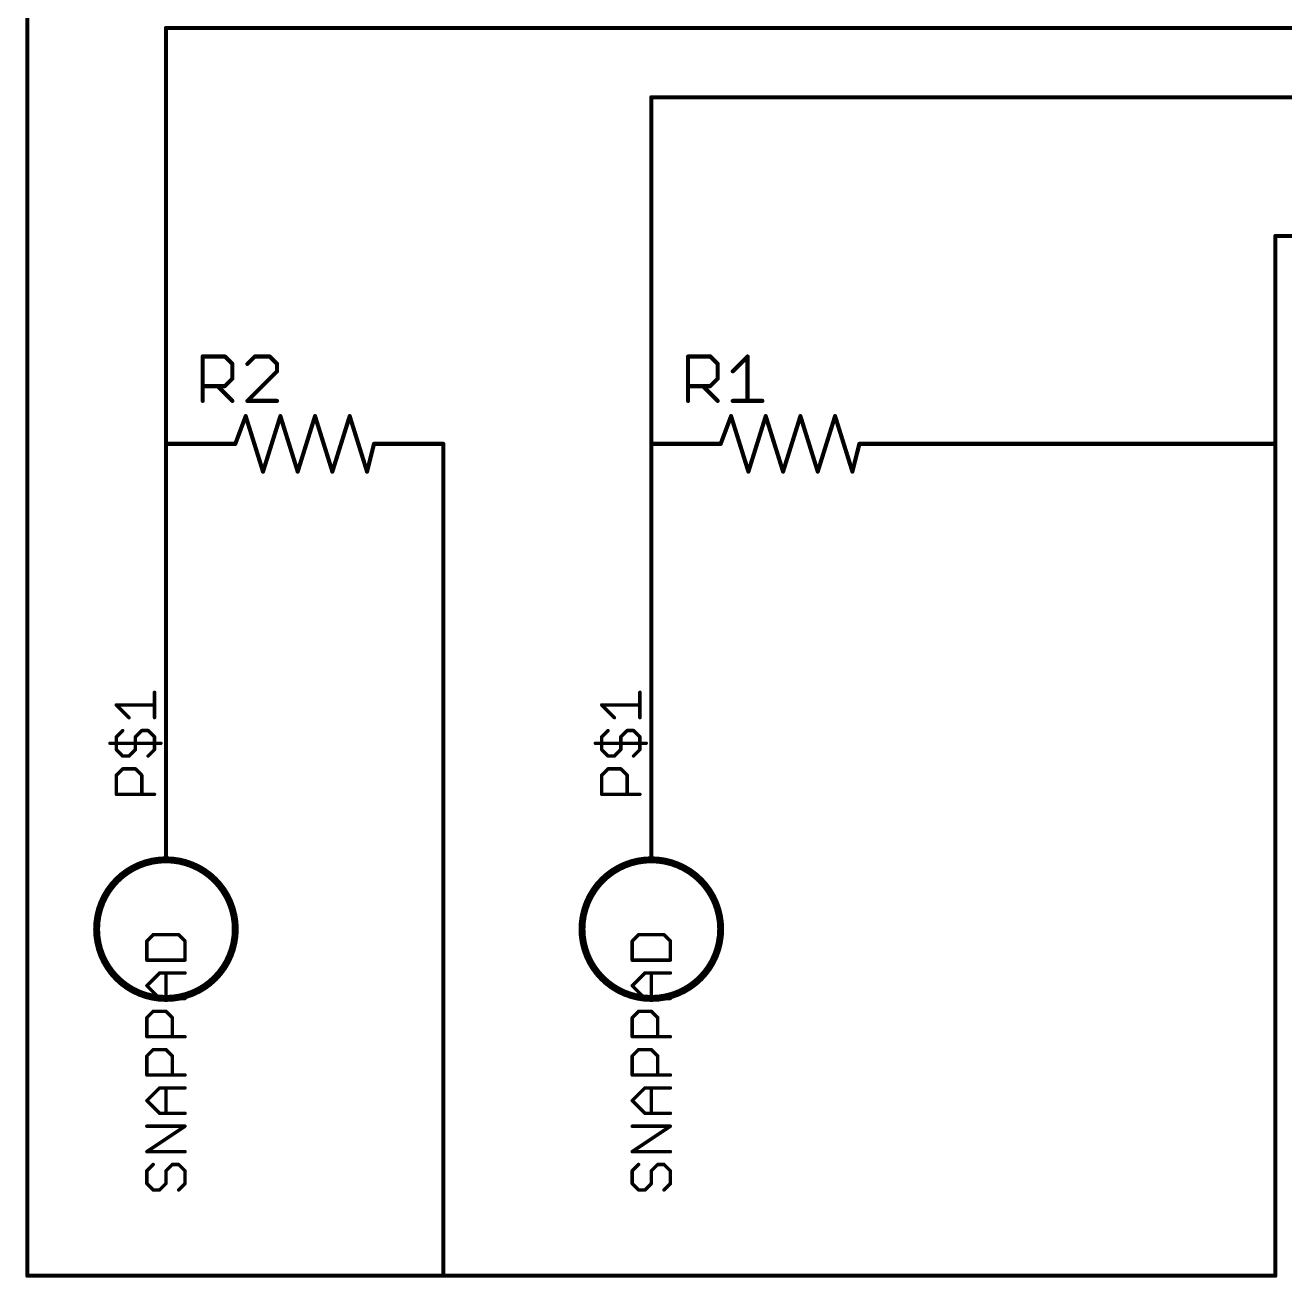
# Model space of a CAD drawing. Extents: x -18 to 94, y 13 to 106.
# Drawn here: x -17.86 to 28.29, y 12.62 to 58.52 of the extents above; entities that cross this region are included whole.
import ezdxf

# ---------------------------------------------------------------- set-up
doc = ezdxf.new("R2010")
doc.units = 0
for name, color, linetype in [('91', 94, 'CONTINUOUS'), ('94', 14, 'CONTINUOUS'), ('95', 251, 'CONTINUOUS')]:
    doc.layers.add(name, color=color, linetype=linetype)

msp = doc.modelspace()

# ---------------------------------------------------------------- linework, layer by layer
at = {"layer": '91', "const_width": 0.1524}
for points in [[(-17.78, 12.7), (-17.78, 63.5)], [(-12.7, 43.18), (-12.7, 58.42)], [(-12.7, 58.42), (48.26, 58.42)], [(5.08, 43.18), (5.08, 55.88)], [(5.08, 55.88), (48.26, 55.88)], [(48.26, 50.8), (27.94, 50.8)], [(27.94, 50.8), (27.94, 43.18)], [(-12.7, 33.02), (-12.7, 43.18)], [(-2.54, 12.7), (-2.54, 43.18)], [(5.08, 33.02), (5.08, 43.18)], [(27.94, 43.18), (15.24, 43.18)], [(27.94, 43.18), (27.94, 12.7)], [(-12.7, 33.02), (-12.7, 27.94)], [(5.08, 33.02), (5.08, 27.94)], [(-2.54, 12.7), (-17.78, 12.7)], [(27.94, 12.7), (-2.54, 12.7)]]:
    msp.add_lwpolyline(points, dxfattribs=at)
at = {"layer": '91', "const_width": 0.0762}
for points in [[(-12.6619, 58.42, 1), (-12.7381, 58.42)], [(-12.7, 58.4581, 1), (-12.7, 58.3819)], [(5.1181, 55.88, 1), (5.0419, 55.88)], [(5.08, 55.9181, 1), (5.08, 55.8419)], [(27.94, 50.8381, 1), (27.94, 50.7619)], [(27.9781, 50.8, 1), (27.9019, 50.8)], [(-12.6619, 43.18, 1), (-12.7381, 43.18)], [(-12.7381, 43.18, 1), (-12.6619, 43.18)], [(-2.5019, 43.18, 1), (-2.5781, 43.18)], [(5.1181, 43.18, 1), (5.0419, 43.18)], [(5.0419, 43.18, 1), (5.1181, 43.18)], [(15.24, 43.2181, 1), (15.24, 43.1419)], [(27.9781, 43.18, 1), (27.9019, 43.18)], [(27.9019, 43.18, 1), (27.9781, 43.18)], [(27.94, 43.1419, 1), (27.94, 43.2181)], [(-12.6619, 33.02, 1), (-12.7381, 33.02)], [(-12.7381, 33.02, 1), (-12.6619, 33.02)], [(5.1181, 33.02, 1), (5.0419, 33.02)], [(5.0419, 33.02, 1), (5.1181, 33.02)], [(-12.7381, 27.94, 1), (-12.6619, 27.94)], [(5.0419, 27.94, 1), (5.1181, 27.94)], [(-17.78, 12.7381, 1), (-17.78, 12.6619)], [(-17.8181, 12.7, 1), (-17.7419, 12.7)], [(-2.54, 12.7381, 1), (-2.54, 12.6619)], [(-2.5781, 12.7, 1), (-2.5019, 12.7)], [(-2.54, 12.6619, 1), (-2.54, 12.7381)], [(27.9019, 12.7, 1), (27.9781, 12.7)], [(27.94, 12.6619, 1), (27.94, 12.7381)]]:
    msp.add_lwpolyline(points, format="xyb", dxfattribs=at)
at = {"layer": '94', "const_width": 0.1524}
for points in [[(-10.16, 43.18), (-9.779, 44.196)], [(-9.779, 44.196), (-9.144, 42.164)], [(-9.144, 42.164), (-8.509, 44.196)], [(-8.509, 44.196), (-7.874, 42.164)], [(-7.874, 42.164), (-7.239, 44.196)], [(-7.239, 44.196), (-6.604, 42.164)], [(-6.604, 42.164), (-5.969, 44.196)], [(-5.969, 44.196), (-5.334, 42.164)], [(7.62, 43.18), (8.001, 44.196)], [(8.001, 44.196), (8.636, 42.164)], [(8.636, 42.164), (9.271, 44.196)], [(9.271, 44.196), (9.906, 42.164)], [(9.906, 42.164), (10.541, 44.196)], [(10.541, 44.196), (11.176, 42.164)], [(11.176, 42.164), (11.811, 44.196)], [(11.811, 44.196), (12.446, 42.164)], [(-12.7, 43.18), (-10.16, 43.18)], [(-5.334, 42.164), (-5.08, 43.18)], [(-2.54, 43.18), (-5.08, 43.18)], [(5.08, 43.18), (7.62, 43.18)], [(12.446, 42.164), (12.7, 43.18)], [(15.24, 43.18), (12.7, 43.18)], [(-12.7, 33.02), (-12.7, 27.94)], [(5.08, 33.02), (5.08, 27.94)]]:
    msp.add_lwpolyline(points, dxfattribs=at)
at = {"layer": '94'}
for points, const_width in [([(-9.7426, 44.2074, 1), (-9.8154, 44.1846)], 0.0762), ([(-9.7433, 44.1826, 1), (-9.8147, 44.2094)], 0.0762), ([(-8.4726, 44.2074, 1), (-8.5454, 44.1846)], 0.0762), ([(-8.4726, 44.1846, 1), (-8.5454, 44.2074)], 0.0762), ([(-7.2026, 44.2074, 1), (-7.2754, 44.1846)], 0.0762), ([(-7.2026, 44.1846, 1), (-7.2754, 44.2074)], 0.0762), ([(-5.9326, 44.2074, 1), (-6.0054, 44.1846)], 0.0762), ([(-5.9326, 44.1846, 1), (-6.0054, 44.2074)], 0.0762), ([(8.0374, 44.2074, 1), (7.9646, 44.1846)], 0.0762), ([(8.0367, 44.1826, 1), (7.9653, 44.2094)], 0.0762), ([(9.3074, 44.2074, 1), (9.2346, 44.1846)], 0.0762), ([(9.3074, 44.1846, 1), (9.2346, 44.2074)], 0.0762), ([(10.5774, 44.2074, 1), (10.5046, 44.1846)], 0.0762), ([(10.5774, 44.1846, 1), (10.5046, 44.2074)], 0.0762), ([(11.8474, 44.2074, 1), (11.7746, 44.1846)], 0.0762), ([(11.8474, 44.1846, 1), (11.7746, 44.2074)], 0.0762), ([(-12.7, 43.2181, 1), (-12.7, 43.1419)], 0.0762), ([(-10.1957, 43.1934, 1), (-10.1243, 43.1666)], 0.0762), ([(-10.16, 43.1419, 1), (-10.16, 43.2181)], 0.0762), ([(-5.08, 43.2181, 1), (-5.08, 43.1419)], 0.0762), ([(-5.043, 43.1708, 1), (-5.117, 43.1892)], 0.0762), ([(-2.54, 43.1419, 1), (-2.54, 43.2181)], 0.0762), ([(5.08, 43.2181, 1), (5.08, 43.1419)], 0.0762), ([(7.5843, 43.1934, 1), (7.6557, 43.1666)], 0.0762), ([(7.62, 43.1419, 1), (7.62, 43.2181)], 0.0762), ([(12.7, 43.2181, 1), (12.7, 43.1419)], 0.0762), ([(12.737, 43.1708, 1), (12.663, 43.1892)], 0.0762), ([(15.24, 43.1419, 1), (15.24, 43.2181)], 0.0762), ([(-9.1804, 42.1754, 1), (-9.1076, 42.1526)], 0.0762), ([(-9.1804, 42.1526, 1), (-9.1076, 42.1754)], 0.0762), ([(-7.9104, 42.1754, 1), (-7.8376, 42.1526)], 0.0762), ([(-7.9104, 42.1526, 1), (-7.8376, 42.1754)], 0.0762), ([(-6.6404, 42.1754, 1), (-6.5676, 42.1526)], 0.0762), ([(-6.6404, 42.1526, 1), (-6.5676, 42.1754)], 0.0762), ([(-5.371, 42.1732, 1), (-5.297, 42.1548)], 0.0762), ([(-5.3704, 42.1526, 1), (-5.2976, 42.1754)], 0.0762), ([(8.5996, 42.1754, 1), (8.6724, 42.1526)], 0.0762), ([(8.5996, 42.1526, 1), (8.6724, 42.1754)], 0.0762), ([(9.8696, 42.1754, 1), (9.9424, 42.1526)], 0.0762), ([(9.8696, 42.1526, 1), (9.9424, 42.1754)], 0.0762), ([(11.1396, 42.1754, 1), (11.2124, 42.1526)], 0.0762), ([(11.1396, 42.1526, 1), (11.2124, 42.1754)], 0.0762), ([(12.409, 42.1732, 1), (12.483, 42.1548)], 0.0762), ([(12.4096, 42.1526, 1), (12.4824, 42.1754)], 0.0762), ([(-12.6619, 33.02, 1), (-12.7381, 33.02)], 0.0762), ([(5.1181, 33.02, 1), (5.0419, 33.02)], 0.0762), ([(-12.7, 27.94, 0.4142), (-15.24, 25.4)], 0.254), ([(-10.16, 25.4, 0.4142), (-12.7, 27.94)], 0.254), ([(-12.7, 28.0035, 1), (-12.7, 27.8765)], 0.127), ([(-12.7381, 27.94, 1), (-12.6619, 27.94)], 0.0762), ([(-12.7, 27.8765, 1), (-12.7, 28.0035)], 0.127), ([(5.08, 27.94, 0.4142), (2.54, 25.4)], 0.254), ([(7.62, 25.4, 0.4142), (5.08, 27.94)], 0.254), ([(5.08, 28.0035, 1), (5.08, 27.8765)], 0.127), ([(5.0419, 27.94, 1), (5.1181, 27.94)], 0.0762), ([(5.08, 27.8765, 1), (5.08, 28.0035)], 0.127), ([(-15.24, 25.4, 0.4142), (-12.7, 22.86)], 0.254), ([(-15.1765, 25.4, 1), (-15.3035, 25.4)], 0.127), ([(-15.3035, 25.4, 1), (-15.1765, 25.4)], 0.127), ([(-12.7, 22.86, 0.4142), (-10.16, 25.4)], 0.254), ([(-10.0965, 25.4, 1), (-10.2235, 25.4)], 0.127), ([(-10.2235, 25.4, 1), (-10.0965, 25.4)], 0.127), ([(2.54, 25.4, 0.4142), (5.08, 22.86)], 0.254), ([(2.6035, 25.4, 1), (2.4765, 25.4)], 0.127), ([(2.4765, 25.4, 1), (2.6035, 25.4)], 0.127), ([(5.08, 22.86, 0.4142), (7.62, 25.4)], 0.254), ([(7.6835, 25.4, 1), (7.5565, 25.4)], 0.127), ([(7.5565, 25.4, 1), (7.6835, 25.4)], 0.127), ([(-12.7, 22.9235, 1), (-12.7, 22.7965)], 0.127), ([(-12.7, 22.7965, 1), (-12.7, 22.9235)], 0.127), ([(5.08, 22.9235, 1), (5.08, 22.7965)], 0.127), ([(5.08, 22.7965, 1), (5.08, 22.9235)], 0.127)]:
    msp.add_lwpolyline(points, format="xyb", dxfattribs=dict(at, const_width=const_width))
at = {"layer": '95'}
for points, const_width in [([(-11.3538, 44.7548), (-11.3538, 46.3818)], 0.1524), ([(-11.3538, 46.3818), (-10.5403, 46.3818)], 0.1524), ([(-10.5403, 46.3818), (-10.2691, 46.1106)], 0.1524), ([(-10.2691, 46.1106), (-10.2691, 45.5683)], 0.1524), ([(-9.4455, 46.3818), (-9.7166, 46.1106)], 0.1524), ([(-8.9032, 46.3818), (-9.4455, 46.3818)], 0.1524), ([(-8.632, 46.1106), (-8.9032, 46.3818)], 0.1524), ([(-8.632, 45.8395), (-8.632, 46.1106)], 0.1524), ([(6.4262, 44.7548), (6.4262, 46.3818)], 0.1524), ([(6.4262, 46.3818), (7.2397, 46.3818)], 0.1524), ([(7.2397, 46.3818), (7.5109, 46.1106)], 0.1524), ([(7.5109, 46.1106), (7.5109, 45.5683)], 0.1524), ([(8.0634, 45.8395), (8.6057, 46.3818)], 0.1524), ([(8.6057, 46.3818), (8.6057, 44.7548)], 0.1524), ([(-9.7166, 44.7548), (-8.632, 45.8395)], 0.1524), ([(-10.5403, 45.2971), (-11.3538, 45.2971)], 0.1524), ([(-10.8115, 45.2971), (-10.2691, 44.7548)], 0.1524), ([(-10.2691, 45.5683), (-10.5403, 45.2971)], 0.1524), ([(7.2397, 45.2971), (6.4262, 45.2971)], 0.1524), ([(6.9685, 45.2971), (7.5109, 44.7548)], 0.1524), ([(7.5109, 45.5683), (7.2397, 45.2971)], 0.1524), ([(-8.632, 44.7548), (-9.7166, 44.7548)], 0.1524), ([(8.0634, 44.7548), (9.148, 44.7548)], 0.1524), ([(-13.1191, 33.1469), (-13.1191, 34.079)], 0.127), ([(4.6609, 33.1469), (4.6609, 34.079)], 0.127), ([(-14.0512, 33.1469), (-14.5173, 33.6129)], 0.127), ([(-14.5173, 33.6129), (-13.1191, 33.6129)], 0.127), ([(3.7288, 33.1469), (3.2627, 33.6129)], 0.127), ([(3.2627, 33.6129), (4.6609, 33.6129)], 0.127), ([(-14.5173, 32.4427), (-14.2843, 32.6757)], 0.127), ([(-14.5173, 31.9766), (-14.5173, 32.4427)], 0.127), ([(-13.5852, 32.6757), (-13.8182, 32.4427)], 0.127), ([(-13.8182, 32.4427), (-13.8182, 31.9766)], 0.127), ([(-13.3521, 32.6757), (-13.5852, 32.6757)], 0.127), ([(-13.1191, 32.4427), (-13.3521, 32.6757)], 0.127), ([(-13.1191, 31.9766), (-13.1191, 32.4427)], 0.127), ([(3.2627, 32.4427), (3.4957, 32.6757)], 0.127), ([(3.2627, 31.9766), (3.2627, 32.4427)], 0.127), ([(4.1948, 32.6757), (3.9618, 32.4427)], 0.127), ([(3.9618, 32.4427), (3.9618, 31.9766)], 0.127), ([(4.4279, 32.6757), (4.1948, 32.6757)], 0.127), ([(4.6609, 32.4427), (4.4279, 32.6757)], 0.127), ([(4.6609, 31.9766), (4.6609, 32.4427)], 0.127), ([(-14.7503, 32.2096), (-12.8861, 32.2096)], 0.127), ([(-14.2843, 31.7436), (-14.5173, 31.9766)], 0.127), ([(-13.8182, 31.9766), (-14.0512, 31.7436)], 0.127), ([(-13.3521, 31.7436), (-13.1191, 31.9766)], 0.127), ([(3.0297, 32.2096), (4.8939, 32.2096)], 0.127), ([(3.4957, 31.7436), (3.2627, 31.9766)], 0.127), ([(3.9618, 31.9766), (3.7288, 31.7436)], 0.127), ([(4.4279, 31.7436), (4.6609, 31.9766)], 0.127), ([(-14.0512, 31.7436), (-14.2843, 31.7436)], 0.127), ([(3.7288, 31.7436), (3.4957, 31.7436)], 0.127), ([(-14.5173, 31.0394), (-14.2843, 31.2724)], 0.127), ([(-14.5173, 30.3403), (-14.5173, 31.0394)], 0.127), ([(-14.2843, 31.2724), (-13.8182, 31.2724)], 0.127), ([(-13.8182, 31.2724), (-13.5852, 31.0394)], 0.127), ([(-13.5852, 31.0394), (-13.5852, 30.3403)], 0.127), ([(3.2627, 31.0394), (3.4957, 31.2724)], 0.127), ([(3.2627, 30.3403), (3.2627, 31.0394)], 0.127), ([(3.4957, 31.2724), (3.9618, 31.2724)], 0.127), ([(3.9618, 31.2724), (4.1948, 31.0394)], 0.127), ([(4.1948, 31.0394), (4.1948, 30.3403)], 0.127), ([(-13.1191, 30.3403), (-14.5173, 30.3403)], 0.127), ([(4.6609, 30.3403), (3.2627, 30.3403)], 0.127), ([(-13.1667, 25.1955), (-13.3997, 24.9625)], 0.127), ([(-13.3997, 24.9625), (-13.3997, 24.2634)], 0.127), ([(-12.2345, 25.1955), (-13.1667, 25.1955)], 0.127), ([(-12.0015, 24.9625), (-12.2345, 25.1955)], 0.127), ([(-12.0015, 24.2634), (-12.0015, 24.9625)], 0.127), ([(4.6133, 25.1955), (4.3803, 24.9625)], 0.127), ([(4.3803, 24.9625), (4.3803, 24.2634)], 0.127), ([(5.5455, 25.1955), (4.6133, 25.1955)], 0.127), ([(5.7785, 24.9625), (5.5455, 25.1955)], 0.127), ([(5.7785, 24.2634), (5.7785, 24.9625)], 0.127), ([(-13.3997, 24.2634), (-12.0015, 24.2634)], 0.127), ([(4.3803, 24.2634), (5.7785, 24.2634)], 0.127), ([(-13.3997, 23.3262), (-12.9336, 23.7923)], 0.127), ([(-12.9336, 23.7923), (-12.0015, 23.7923)], 0.127), ([(-12.7006, 22.8601), (-12.7006, 23.7923)], 0.127), ([(4.3803, 23.3262), (4.8464, 23.7923)], 0.127), ([(4.8464, 23.7923), (5.7785, 23.7923)], 0.127), ([(5.0794, 22.8601), (5.0794, 23.7923)], 0.127), ([(-12.9336, 22.8601), (-13.3997, 23.3262)], 0.127), ([(4.8464, 22.8601), (4.3803, 23.3262)], 0.127), ([(-12.0015, 22.8601), (-12.9336, 22.8601)], 0.127), ([(5.7785, 22.8601), (4.8464, 22.8601)], 0.127), ([(-13.3997, 22.156), (-13.1667, 22.389)], 0.127), ([(-13.3997, 21.4569), (-13.3997, 22.156)], 0.127), ([(-13.1667, 22.389), (-12.7006, 22.389)], 0.127), ([(-12.7006, 22.389), (-12.4676, 22.156)], 0.127), ([(-12.4676, 22.156), (-12.4676, 21.4569)], 0.127), ([(4.3803, 22.156), (4.6133, 22.389)], 0.127), ([(4.3803, 21.4569), (4.3803, 22.156)], 0.127), ([(4.6133, 22.389), (5.0794, 22.389)], 0.127), ([(5.0794, 22.389), (5.3124, 22.156)], 0.127), ([(5.3124, 22.156), (5.3124, 21.4569)], 0.127), ([(-12.0015, 21.4569), (-13.3997, 21.4569)], 0.127), ([(5.7785, 21.4569), (4.3803, 21.4569)], 0.127), ([(-13.3997, 20.7527), (-13.1667, 20.9857)], 0.127), ([(-13.3997, 20.0536), (-13.3997, 20.7527)], 0.127), ([(-13.1667, 20.9857), (-12.7006, 20.9857)], 0.127), ([(-12.7006, 20.9857), (-12.4676, 20.7527)], 0.127), ([(-12.4676, 20.7527), (-12.4676, 20.0536)], 0.127), ([(4.3803, 20.7527), (4.6133, 20.9857)], 0.127), ([(4.3803, 20.0536), (4.3803, 20.7527)], 0.127), ([(4.6133, 20.9857), (5.0794, 20.9857)], 0.127), ([(5.0794, 20.9857), (5.3124, 20.7527)], 0.127), ([(5.3124, 20.7527), (5.3124, 20.0536)], 0.127), ([(-12.0015, 20.0536), (-13.3997, 20.0536)], 0.127), ([(5.7785, 20.0536), (4.3803, 20.0536)], 0.127), ([(-13.3997, 19.1164), (-12.9336, 19.5824)], 0.127), ([(-12.9336, 19.5824), (-12.0015, 19.5824)], 0.127), ([(-12.7006, 18.6503), (-12.7006, 19.5824)], 0.127), ([(4.3803, 19.1164), (4.8464, 19.5824)], 0.127), ([(4.8464, 19.5824), (5.7785, 19.5824)], 0.127), ([(5.0794, 18.6503), (5.0794, 19.5824)], 0.127), ([(-12.9336, 18.6503), (-13.3997, 19.1164)], 0.127), ([(4.8464, 18.6503), (4.3803, 19.1164)], 0.127), ([(-12.0015, 18.6503), (-12.9336, 18.6503)], 0.127), ([(5.7785, 18.6503), (4.8464, 18.6503)], 0.127), ([(-13.3997, 17.247), (-12.0015, 18.1792)], 0.127), ([(-12.0015, 18.1792), (-13.3997, 18.1792)], 0.127), ([(4.3803, 17.247), (5.7785, 18.1792)], 0.127), ([(5.7785, 18.1792), (4.3803, 18.1792)], 0.127), ([(-12.0015, 17.247), (-13.3997, 17.247)], 0.127), ([(5.7785, 17.247), (4.3803, 17.247)], 0.127), ([(-13.1667, 16.7759), (-13.3997, 16.5428)], 0.127), ([(-12.7006, 16.5428), (-12.4676, 16.7759)], 0.127), ([(-12.4676, 16.7759), (-12.2345, 16.7759)], 0.127), ([(-12.2345, 16.7759), (-12.0015, 16.5428)], 0.127), ([(4.6133, 16.7759), (4.3803, 16.5428)], 0.127), ([(5.0794, 16.5428), (5.3124, 16.7759)], 0.127), ([(5.3124, 16.7759), (5.5455, 16.7759)], 0.127), ([(5.5455, 16.7759), (5.7785, 16.5428)], 0.127), ([(-13.3997, 16.5428), (-13.3997, 16.0768)], 0.127), ([(-12.7006, 16.0768), (-12.7006, 16.5428)], 0.127), ([(-12.0015, 16.5428), (-12.0015, 16.0768)], 0.127), ([(4.3803, 16.5428), (4.3803, 16.0768)], 0.127), ([(5.0794, 16.0768), (5.0794, 16.5428)], 0.127), ([(5.7785, 16.5428), (5.7785, 16.0768)], 0.127), ([(-13.3997, 16.0768), (-13.1667, 15.8437)], 0.127), ([(-13.1667, 15.8437), (-12.9336, 15.8437)], 0.127), ([(-12.9336, 15.8437), (-12.7006, 16.0768)], 0.127), ([(-12.0015, 16.0768), (-12.2345, 15.8437)], 0.127), ([(4.3803, 16.0768), (4.6133, 15.8437)], 0.127), ([(4.6133, 15.8437), (4.8464, 15.8437)], 0.127), ([(4.8464, 15.8437), (5.0794, 16.0768)], 0.127), ([(5.7785, 16.0768), (5.5455, 15.8437)], 0.127)]:
    msp.add_lwpolyline(points, dxfattribs=dict(at, const_width=const_width))
for points, const_width in [([(-11.3157, 46.3818, 1), (-11.3919, 46.3818)], 0.0762), ([(-11.3538, 46.4199, 1), (-11.3538, 46.3437)], 0.0762), ([(-10.5134, 46.4087, 1), (-10.5672, 46.3548)], 0.0762), ([(-10.5403, 46.3437, 1), (-10.5403, 46.4199)], 0.0762), ([(-10.231, 46.1106, 1), (-10.3072, 46.1106)], 0.0762), ([(-10.2961, 46.0837, 1), (-10.2422, 46.1376)], 0.0762), ([(-9.7436, 46.1376, 1), (-9.6897, 46.0837)], 0.0762), ([(-9.4455, 46.4199, 1), (-9.4455, 46.3437)], 0.0762), ([(-9.4185, 46.3548, 1), (-9.4724, 46.4087)], 0.0762), ([(-8.8762, 46.4087, 1), (-8.9301, 46.3548)], 0.0762), ([(-8.9032, 46.3437, 1), (-8.9032, 46.4199)], 0.0762), ([(-8.5939, 46.1106, 1), (-8.6701, 46.1106)], 0.0762), ([(-8.6589, 46.0837, 1), (-8.605, 46.1376)], 0.0762), ([(6.4643, 46.3818, 1), (6.3881, 46.3818)], 0.0762), ([(6.4262, 46.4199, 1), (6.4262, 46.3437)], 0.0762), ([(7.2666, 46.4087, 1), (7.2128, 46.3548)], 0.0762), ([(7.2397, 46.3437, 1), (7.2397, 46.4199)], 0.0762), ([(7.549, 46.1106, 1), (7.4728, 46.1106)], 0.0762), ([(7.4839, 46.0837, 1), (7.5378, 46.1376)], 0.0762), ([(8.6438, 46.3818, 1), (8.5676, 46.3818)], 0.0762), ([(8.6326, 46.3548, 1), (8.5787, 46.4087)], 0.0762), ([(-8.6701, 45.8395, 1), (-8.5939, 45.8395)], 0.0762), ([(-8.605, 45.8125, 1), (-8.6589, 45.8664)], 0.0762), ([(8.0364, 45.8664, 1), (8.0903, 45.8125)], 0.0762), ([(-11.3538, 45.3352, 1), (-11.3538, 45.259)], 0.0762), ([(-10.7845, 45.3241, 1), (-10.8384, 45.2702)], 0.0762), ([(-10.5672, 45.3241, 1), (-10.5134, 45.2702)], 0.0762), ([(-10.5403, 45.259, 1), (-10.5403, 45.3352)], 0.0762), ([(-10.3072, 45.5683, 1), (-10.231, 45.5683)], 0.0762), ([(-10.2422, 45.5414, 1), (-10.2961, 45.5952)], 0.0762), ([(6.4262, 45.3352, 1), (6.4262, 45.259)], 0.0762), ([(6.9955, 45.3241, 1), (6.9416, 45.2702)], 0.0762), ([(7.2128, 45.3241, 1), (7.2666, 45.2702)], 0.0762), ([(7.2397, 45.259, 1), (7.2397, 45.3352)], 0.0762), ([(7.4728, 45.5683, 1), (7.549, 45.5683)], 0.0762), ([(7.5378, 45.5414, 1), (7.4839, 45.5952)], 0.0762), ([(-11.3919, 44.7548, 1), (-11.3157, 44.7548)], 0.0762), ([(-10.2961, 44.7279, 1), (-10.2422, 44.7817)], 0.0762), ([(-9.7166, 44.7929, 1), (-9.7166, 44.7167)], 0.0762), ([(-9.7436, 44.7817, 1), (-9.6897, 44.7279)], 0.0762), ([(-8.632, 44.7167, 1), (-8.632, 44.7929)], 0.0762), ([(6.3881, 44.7548, 1), (6.4643, 44.7548)], 0.0762), ([(7.4839, 44.7279, 1), (7.5378, 44.7817)], 0.0762), ([(8.0634, 44.7929, 1), (8.0634, 44.7167)], 0.0762), ([(8.5676, 44.7548, 1), (8.6438, 44.7548)], 0.0762), ([(9.148, 44.7167, 1), (9.148, 44.7929)], 0.0762), ([(-13.0874, 34.079, 1), (-13.1509, 34.079)], 0.0635), ([(4.6926, 34.079, 1), (4.6292, 34.079)], 0.0635), ([(-14.5173, 33.6447, 1), (-14.5173, 33.5812)], 0.0635), ([(-14.4948, 33.6354, 1), (-14.5397, 33.5905)], 0.0635), ([(-13.1191, 33.5812, 1), (-13.1191, 33.6447)], 0.0635), ([(3.2627, 33.6447, 1), (3.2627, 33.5812)], 0.0635), ([(3.2852, 33.6354, 1), (3.2403, 33.5905)], 0.0635), ([(4.6609, 33.5812, 1), (4.6609, 33.6447)], 0.0635), ([(-14.0737, 33.1244, 1), (-14.0288, 33.1693)], 0.0635), ([(-13.1509, 33.1469, 1), (-13.0874, 33.1469)], 0.0635), ([(3.7063, 33.1244, 1), (3.7512, 33.1693)], 0.0635), ([(4.6292, 33.1469, 1), (4.6926, 33.1469)], 0.0635), ([(-14.4855, 32.4427, 1), (-14.549, 32.4427)], 0.0635), ([(-14.5397, 32.4651, 1), (-14.4948, 32.4202)], 0.0635), ([(-14.2618, 32.6533, 1), (-14.3067, 32.6982)], 0.0635), ([(-13.7864, 32.4427, 1), (-13.8499, 32.4427)], 0.0635), ([(-13.8406, 32.4651, 1), (-13.7957, 32.4202)], 0.0635), ([(-13.5852, 32.7075, 1), (-13.5852, 32.644)], 0.0635), ([(-13.5627, 32.6533, 1), (-13.6076, 32.6982)], 0.0635), ([(-13.3297, 32.6982, 1), (-13.3746, 32.6533)], 0.0635), ([(-13.3521, 32.644, 1), (-13.3521, 32.7075)], 0.0635), ([(-13.0874, 32.4427, 1), (-13.1509, 32.4427)], 0.0635), ([(-13.1416, 32.4202, 1), (-13.0966, 32.4651)], 0.0635), ([(3.2945, 32.4427, 1), (3.231, 32.4427)], 0.0635), ([(3.2403, 32.4651, 1), (3.2852, 32.4202)], 0.0635), ([(3.5182, 32.6533, 1), (3.4733, 32.6982)], 0.0635), ([(3.9936, 32.4427, 1), (3.9301, 32.4427)], 0.0635), ([(3.9394, 32.4651, 1), (3.9843, 32.4202)], 0.0635), ([(4.1948, 32.7075, 1), (4.1948, 32.644)], 0.0635), ([(4.2173, 32.6533, 1), (4.1724, 32.6982)], 0.0635), ([(4.4503, 32.6982, 1), (4.4054, 32.6533)], 0.0635), ([(4.4279, 32.644, 1), (4.4279, 32.7075)], 0.0635), ([(4.6926, 32.4427, 1), (4.6292, 32.4427)], 0.0635), ([(4.6384, 32.4202, 1), (4.6834, 32.4651)], 0.0635), ([(-14.7503, 32.2414, 1), (-14.7503, 32.1779)], 0.0635), ([(-14.549, 31.9766, 1), (-14.4855, 31.9766)], 0.0635), ([(-14.4948, 31.9991, 1), (-14.5397, 31.9542)], 0.0635), ([(-13.8499, 31.9766, 1), (-13.7864, 31.9766)], 0.0635), ([(-13.7957, 31.9542, 1), (-13.8406, 31.9991)], 0.0635), ([(-13.1509, 31.9766, 1), (-13.0874, 31.9766)], 0.0635), ([(-13.0966, 31.9542, 1), (-13.1416, 31.9991)], 0.0635), ([(-12.8861, 32.1779, 1), (-12.8861, 32.2414)], 0.0635), ([(3.0297, 32.2414, 1), (3.0297, 32.1779)], 0.0635), ([(3.231, 31.9766, 1), (3.2945, 31.9766)], 0.0635), ([(3.2852, 31.9991, 1), (3.2403, 31.9542)], 0.0635), ([(3.9301, 31.9766, 1), (3.9936, 31.9766)], 0.0635), ([(3.9843, 31.9542, 1), (3.9394, 31.9991)], 0.0635), ([(4.6292, 31.9766, 1), (4.6926, 31.9766)], 0.0635), ([(4.6834, 31.9542, 1), (4.6384, 31.9991)], 0.0635), ([(4.8939, 32.1779, 1), (4.8939, 32.2414)], 0.0635), ([(-14.2843, 31.7753, 1), (-14.2843, 31.7118)], 0.0635), ([(-14.3067, 31.7211, 1), (-14.2618, 31.766)], 0.0635), ([(-14.0737, 31.766, 1), (-14.0288, 31.7211)], 0.0635), ([(-14.0512, 31.7118, 1), (-14.0512, 31.7753)], 0.0635), ([(-13.3746, 31.766, 1), (-13.3297, 31.7211)], 0.0635), ([(3.4957, 31.7753, 1), (3.4957, 31.7118)], 0.0635), ([(3.4733, 31.7211, 1), (3.5182, 31.766)], 0.0635), ([(3.7063, 31.766, 1), (3.7512, 31.7211)], 0.0635), ([(3.7288, 31.7118, 1), (3.7288, 31.7753)], 0.0635), ([(4.4054, 31.766, 1), (4.4503, 31.7211)], 0.0635), ([(-14.4855, 31.0394, 1), (-14.549, 31.0394)], 0.0635), ([(-14.5397, 31.0618, 1), (-14.4948, 31.0169)], 0.0635), ([(-14.2843, 31.3042, 1), (-14.2843, 31.2407)], 0.0635), ([(-14.2618, 31.25, 1), (-14.3067, 31.2949)], 0.0635), ([(-13.7957, 31.2949, 1), (-13.8406, 31.25)], 0.0635), ([(-13.8182, 31.2407, 1), (-13.8182, 31.3042)], 0.0635), ([(-13.5534, 31.0394, 1), (-13.6169, 31.0394)], 0.0635), ([(-13.6076, 31.0169, 1), (-13.5627, 31.0618)], 0.0635), ([(3.2945, 31.0394, 1), (3.231, 31.0394)], 0.0635), ([(3.2403, 31.0618, 1), (3.2852, 31.0169)], 0.0635), ([(3.4957, 31.3042, 1), (3.4957, 31.2407)], 0.0635), ([(3.5182, 31.25, 1), (3.4733, 31.2949)], 0.0635), ([(3.9843, 31.2949, 1), (3.9394, 31.25)], 0.0635), ([(3.9618, 31.2407, 1), (3.9618, 31.3042)], 0.0635), ([(4.2266, 31.0394, 1), (4.1631, 31.0394)], 0.0635), ([(4.1724, 31.0169, 1), (4.2173, 31.0618)], 0.0635), ([(-14.5173, 30.3721, 1), (-14.5173, 30.3086)], 0.0635), ([(-14.549, 30.3403, 1), (-14.4855, 30.3403)], 0.0635), ([(-13.6169, 30.3403, 1), (-13.5534, 30.3403)], 0.0635), ([(-13.1191, 30.3086, 1), (-13.1191, 30.3721)], 0.0635), ([(3.2627, 30.3721, 1), (3.2627, 30.3086)], 0.0635), ([(3.231, 30.3403, 1), (3.2945, 30.3403)], 0.0635), ([(4.1631, 30.3403, 1), (4.2266, 30.3403)], 0.0635), ([(4.6609, 30.3086, 1), (4.6609, 30.3721)], 0.0635), ([(-13.3679, 24.9625, 1), (-13.4314, 24.9625)], 0.0635), ([(-13.4221, 24.985, 1), (-13.3772, 24.9401)], 0.0635), ([(-13.1667, 25.2273, 1), (-13.1667, 25.1638)], 0.0635), ([(-13.1442, 25.1731, 1), (-13.1891, 25.218)], 0.0635), ([(-12.2121, 25.218, 1), (-12.257, 25.1731)], 0.0635), ([(-12.2345, 25.1638, 1), (-12.2345, 25.2273)], 0.0635), ([(-11.9697, 24.9625, 1), (-12.0333, 24.9625)], 0.0635), ([(-12.024, 24.9401, 1), (-11.979, 24.985)], 0.0635), ([(4.4121, 24.9625, 1), (4.3486, 24.9625)], 0.0635), ([(4.3579, 24.985, 1), (4.4028, 24.9401)], 0.0635), ([(4.6133, 25.2273, 1), (4.6133, 25.1638)], 0.0635), ([(4.6358, 25.1731, 1), (4.5909, 25.218)], 0.0635), ([(5.5679, 25.218, 1), (5.523, 25.1731)], 0.0635), ([(5.5455, 25.1638, 1), (5.5455, 25.2273)], 0.0635), ([(5.8102, 24.9625, 1), (5.7468, 24.9625)], 0.0635), ([(5.756, 24.9401, 1), (5.801, 24.985)], 0.0635), ([(-13.3997, 24.2952, 1), (-13.3997, 24.2317)], 0.0635), ([(-13.4314, 24.2634, 1), (-13.3679, 24.2634)], 0.0635), ([(-12.0333, 24.2634, 1), (-11.9697, 24.2634)], 0.0635), ([(-12.0015, 24.2317, 1), (-12.0015, 24.2952)], 0.0635), ([(4.3803, 24.2952, 1), (4.3803, 24.2317)], 0.0635), ([(4.3486, 24.2634, 1), (4.4121, 24.2634)], 0.0635), ([(5.7468, 24.2634, 1), (5.8102, 24.2634)], 0.0635), ([(5.7785, 24.2317, 1), (5.7785, 24.2952)], 0.0635), ([(-12.9336, 23.824, 1), (-12.9336, 23.7605)], 0.0635), ([(-12.9112, 23.7698, 1), (-12.9561, 23.8147)], 0.0635), ([(-12.6688, 23.7923, 1), (-12.7323, 23.7923)], 0.0635), ([(-12.0015, 23.7605, 1), (-12.0015, 23.824)], 0.0635), ([(4.8464, 23.824, 1), (4.8464, 23.7605)], 0.0635), ([(4.8688, 23.7698, 1), (4.8239, 23.8147)], 0.0635), ([(5.1112, 23.7923, 1), (5.0477, 23.7923)], 0.0635), ([(5.7785, 23.7605, 1), (5.7785, 23.824)], 0.0635), ([(-13.3772, 23.3487, 1), (-13.4221, 23.3037)], 0.0635), ([(-13.4221, 23.3487, 1), (-13.3772, 23.3037)], 0.0635), ([(4.4028, 23.3487, 1), (4.3579, 23.3037)], 0.0635), ([(4.3579, 23.3487, 1), (4.4028, 23.3037)], 0.0635), ([(-12.9336, 22.8919, 1), (-12.9336, 22.8284)], 0.0635), ([(-12.9561, 22.8377, 1), (-12.9112, 22.8826)], 0.0635), ([(-12.7323, 22.8601, 1), (-12.6688, 22.8601)], 0.0635), ([(-12.0015, 22.8284, 1), (-12.0015, 22.8919)], 0.0635), ([(4.8464, 22.8919, 1), (4.8464, 22.8284)], 0.0635), ([(4.8239, 22.8377, 1), (4.8688, 22.8826)], 0.0635), ([(5.0477, 22.8601, 1), (5.1112, 22.8601)], 0.0635), ([(5.7785, 22.8284, 1), (5.7785, 22.8919)], 0.0635), ([(-13.3679, 22.156, 1), (-13.4314, 22.156)], 0.0635), ([(-13.4221, 22.1784, 1), (-13.3772, 22.1335)], 0.0635), ([(-13.1667, 22.4207, 1), (-13.1667, 22.3572)], 0.0635), ([(-13.1442, 22.3665, 1), (-13.1891, 22.4114)], 0.0635), ([(-12.6781, 22.4114, 1), (-12.723, 22.3665)], 0.0635), ([(-12.7006, 22.3572, 1), (-12.7006, 22.4207)], 0.0635), ([(-12.4358, 22.156, 1), (-12.4993, 22.156)], 0.0635), ([(-12.49, 22.1335, 1), (-12.4451, 22.1784)], 0.0635), ([(4.4121, 22.156, 1), (4.3486, 22.156)], 0.0635), ([(4.3579, 22.1784, 1), (4.4028, 22.1335)], 0.0635), ([(4.6133, 22.4207, 1), (4.6133, 22.3572)], 0.0635), ([(4.6358, 22.3665, 1), (4.5909, 22.4114)], 0.0635), ([(5.1019, 22.4114, 1), (5.057, 22.3665)], 0.0635), ([(5.0794, 22.3572, 1), (5.0794, 22.4207)], 0.0635), ([(5.3442, 22.156, 1), (5.2807, 22.156)], 0.0635), ([(5.29, 22.1335, 1), (5.3349, 22.1784)], 0.0635), ([(-13.3997, 21.4886, 1), (-13.3997, 21.4251)], 0.0635), ([(-13.4314, 21.4569, 1), (-13.3679, 21.4569)], 0.0635), ([(-12.4993, 21.4569, 1), (-12.4358, 21.4569)], 0.0635), ([(-12.0015, 21.4251, 1), (-12.0015, 21.4886)], 0.0635), ([(4.3803, 21.4886, 1), (4.3803, 21.4251)], 0.0635), ([(4.3486, 21.4569, 1), (4.4121, 21.4569)], 0.0635), ([(5.2807, 21.4569, 1), (5.3442, 21.4569)], 0.0635), ([(5.7785, 21.4251, 1), (5.7785, 21.4886)], 0.0635), ([(-13.3679, 20.7527, 1), (-13.4314, 20.7527)], 0.0635), ([(-13.4221, 20.7751, 1), (-13.3772, 20.7302)], 0.0635), ([(-13.1667, 21.0175, 1), (-13.1667, 20.954)], 0.0635), ([(-13.1442, 20.9633, 1), (-13.1891, 21.0082)], 0.0635), ([(-12.6781, 21.0082, 1), (-12.723, 20.9633)], 0.0635), ([(-12.7006, 20.954, 1), (-12.7006, 21.0175)], 0.0635), ([(-12.4358, 20.7527, 1), (-12.4993, 20.7527)], 0.0635), ([(-12.49, 20.7302, 1), (-12.4451, 20.7751)], 0.0635), ([(4.4121, 20.7527, 1), (4.3486, 20.7527)], 0.0635), ([(4.3579, 20.7751, 1), (4.4028, 20.7302)], 0.0635), ([(4.6133, 21.0175, 1), (4.6133, 20.954)], 0.0635), ([(4.6358, 20.9633, 1), (4.5909, 21.0082)], 0.0635), ([(5.1019, 21.0082, 1), (5.057, 20.9633)], 0.0635), ([(5.0794, 20.954, 1), (5.0794, 21.0175)], 0.0635), ([(5.3442, 20.7527, 1), (5.2807, 20.7527)], 0.0635), ([(5.29, 20.7302, 1), (5.3349, 20.7751)], 0.0635), ([(-13.3997, 20.0853, 1), (-13.3997, 20.0218)], 0.0635), ([(-13.4314, 20.0536, 1), (-13.3679, 20.0536)], 0.0635), ([(-12.4993, 20.0536, 1), (-12.4358, 20.0536)], 0.0635), ([(-12.0015, 20.0218, 1), (-12.0015, 20.0853)], 0.0635), ([(4.3803, 20.0853, 1), (4.3803, 20.0218)], 0.0635), ([(4.3486, 20.0536, 1), (4.4121, 20.0536)], 0.0635), ([(5.2807, 20.0536, 1), (5.3442, 20.0536)], 0.0635), ([(5.7785, 20.0218, 1), (5.7785, 20.0853)], 0.0635), ([(-12.9336, 19.6142, 1), (-12.9336, 19.5507)], 0.0635), ([(-12.9112, 19.56, 1), (-12.9561, 19.6049)], 0.0635), ([(-12.6688, 19.5824, 1), (-12.7323, 19.5824)], 0.0635), ([(-12.0015, 19.5507, 1), (-12.0015, 19.6142)], 0.0635), ([(4.8464, 19.6142, 1), (4.8464, 19.5507)], 0.0635), ([(4.8688, 19.56, 1), (4.8239, 19.6049)], 0.0635), ([(5.1112, 19.5824, 1), (5.0477, 19.5824)], 0.0635), ([(5.7785, 19.5507, 1), (5.7785, 19.6142)], 0.0635), ([(-13.3772, 19.1388, 1), (-13.4221, 19.0939)], 0.0635), ([(-13.4221, 19.1388, 1), (-13.3772, 19.0939)], 0.0635), ([(4.4028, 19.1388, 1), (4.3579, 19.0939)], 0.0635), ([(4.3579, 19.1388, 1), (4.4028, 19.0939)], 0.0635), ([(-12.9336, 18.6821, 1), (-12.9336, 18.6186)], 0.0635), ([(-12.9561, 18.6279, 1), (-12.9112, 18.6728)], 0.0635), ([(-12.7323, 18.6503, 1), (-12.6688, 18.6503)], 0.0635), ([(-12.0015, 18.6186, 1), (-12.0015, 18.6821)], 0.0635), ([(4.8464, 18.6821, 1), (4.8464, 18.6186)], 0.0635), ([(4.8239, 18.6279, 1), (4.8688, 18.6728)], 0.0635), ([(5.0477, 18.6503, 1), (5.1112, 18.6503)], 0.0635), ([(5.7785, 18.6186, 1), (5.7785, 18.6821)], 0.0635), ([(-13.3997, 18.2109, 1), (-13.3997, 18.1474)], 0.0635), ([(-11.9839, 18.1527, 1), (-12.0191, 18.2056)], 0.0635), ([(-12.0015, 18.1474, 1), (-12.0015, 18.2109)], 0.0635), ([(4.3803, 18.2109, 1), (4.3803, 18.1474)], 0.0635), ([(5.7961, 18.1527, 1), (5.7609, 18.2056)], 0.0635), ([(5.7785, 18.1474, 1), (5.7785, 18.2109)], 0.0635), ([(-13.3997, 17.2788, 1), (-13.3997, 17.2153)], 0.0635), ([(-13.4173, 17.2734, 1), (-13.3821, 17.2206)], 0.0635), ([(-12.0015, 17.2153, 1), (-12.0015, 17.2788)], 0.0635), ([(4.3803, 17.2788, 1), (4.3803, 17.2153)], 0.0635), ([(4.3627, 17.2734, 1), (4.3979, 17.2206)], 0.0635), ([(5.7785, 17.2153, 1), (5.7785, 17.2788)], 0.0635), ([(-13.1442, 16.7534, 1), (-13.1891, 16.7983)], 0.0635), ([(-12.4676, 16.8076, 1), (-12.4676, 16.7441)], 0.0635), ([(-12.4451, 16.7534, 1), (-12.49, 16.7983)], 0.0635), ([(-12.2121, 16.7983, 1), (-12.257, 16.7534)], 0.0635), ([(-12.2345, 16.7441, 1), (-12.2345, 16.8076)], 0.0635), ([(4.6358, 16.7534, 1), (4.5909, 16.7983)], 0.0635), ([(5.3124, 16.8076, 1), (5.3124, 16.7441)], 0.0635), ([(5.3349, 16.7534, 1), (5.29, 16.7983)], 0.0635), ([(5.5679, 16.7983, 1), (5.523, 16.7534)], 0.0635), ([(5.5455, 16.7441, 1), (5.5455, 16.8076)], 0.0635), ([(-13.3679, 16.5428, 1), (-13.4314, 16.5428)], 0.0635), ([(-13.4221, 16.5653, 1), (-13.3772, 16.5204)], 0.0635), ([(-12.6688, 16.5428, 1), (-12.7323, 16.5428)], 0.0635), ([(-12.723, 16.5653, 1), (-12.6781, 16.5204)], 0.0635), ([(-11.9697, 16.5428, 1), (-12.0333, 16.5428)], 0.0635), ([(-12.024, 16.5204, 1), (-11.979, 16.5653)], 0.0635), ([(4.4121, 16.5428, 1), (4.3486, 16.5428)], 0.0635), ([(4.3579, 16.5653, 1), (4.4028, 16.5204)], 0.0635), ([(5.1112, 16.5428, 1), (5.0477, 16.5428)], 0.0635), ([(5.057, 16.5653, 1), (5.1019, 16.5204)], 0.0635), ([(5.8102, 16.5428, 1), (5.7468, 16.5428)], 0.0635), ([(5.756, 16.5204, 1), (5.801, 16.5653)], 0.0635), ([(-13.4314, 16.0768, 1), (-13.3679, 16.0768)], 0.0635), ([(-13.3772, 16.0992, 1), (-13.4221, 16.0543)], 0.0635), ([(-13.1667, 15.8755, 1), (-13.1667, 15.812)], 0.0635), ([(-13.1891, 15.8213, 1), (-13.1442, 15.8662)], 0.0635), ([(-12.9561, 15.8662, 1), (-12.9112, 15.8213)], 0.0635), ([(-12.9336, 15.812, 1), (-12.9336, 15.8755)], 0.0635), ([(-12.7323, 16.0768, 1), (-12.6688, 16.0768)], 0.0635), ([(-12.6781, 16.0543, 1), (-12.723, 16.0992)], 0.0635), ([(-12.257, 15.8662, 1), (-12.2121, 15.8213)], 0.0635), ([(-12.0333, 16.0768, 1), (-11.9697, 16.0768)], 0.0635), ([(-11.979, 16.0543, 1), (-12.024, 16.0992)], 0.0635), ([(4.4028, 16.0992, 1), (4.3579, 16.0543)], 0.0635), ([(4.3486, 16.0768, 1), (4.4121, 16.0768)], 0.0635), ([(4.6133, 15.8755, 1), (4.6133, 15.812)], 0.0635), ([(4.5909, 15.8213, 1), (4.6358, 15.8662)], 0.0635), ([(4.8239, 15.8662, 1), (4.8688, 15.8213)], 0.0635), ([(4.8464, 15.812, 1), (4.8464, 15.8755)], 0.0635), ([(5.0477, 16.0768, 1), (5.1112, 16.0768)], 0.0635), ([(5.1019, 16.0543, 1), (5.057, 16.0992)], 0.0635), ([(5.523, 15.8662, 1), (5.5679, 15.8213)], 0.0635), ([(5.7468, 16.0768, 1), (5.8102, 16.0768)], 0.0635), ([(5.801, 16.0543, 1), (5.756, 16.0992)], 0.0635)]:
    msp.add_lwpolyline(points, format="xyb", dxfattribs=dict(at, const_width=const_width))

doc.saveas('drawing.dxf')
